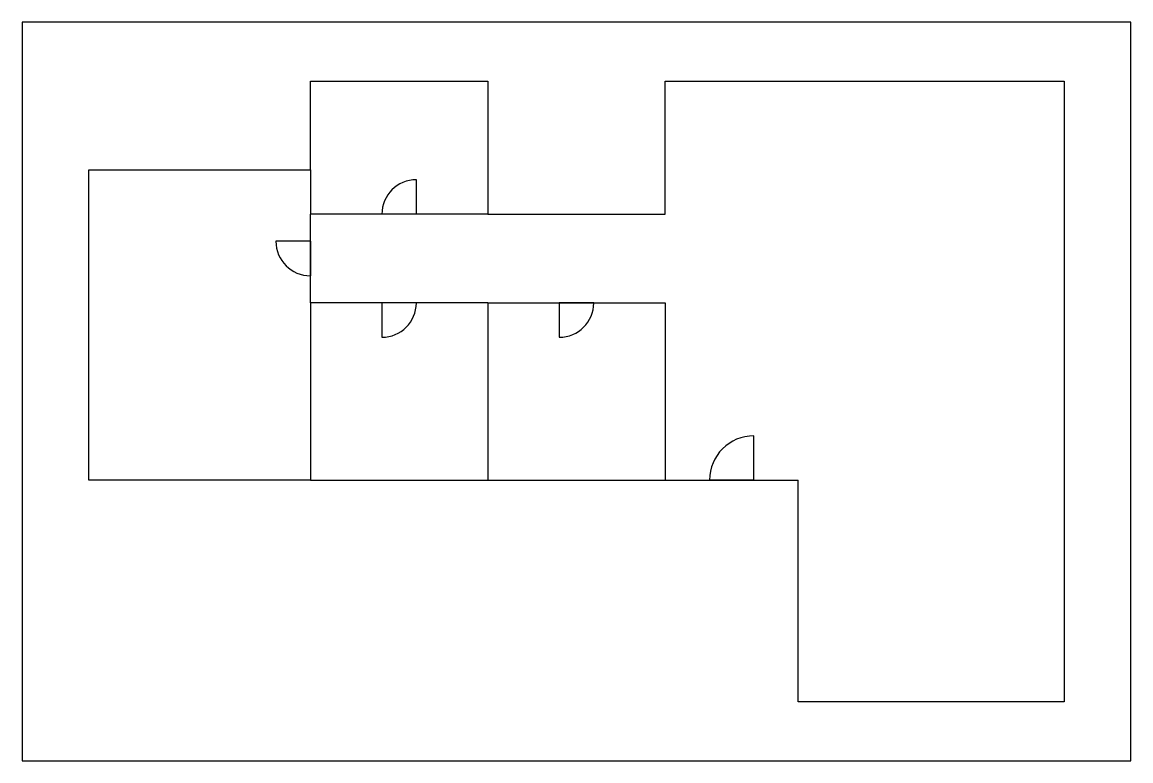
# Model space of a CAD drawing. Header units: millimetres. Extents: x 0 to 90, y 0 to 60.
import ezdxf

# ---------------------------------------------------------------- set-up
doc = ezdxf.new("R2010")
doc.units = ezdxf.units.MM
doc.layers.add('Doors', color=7, linetype='Continuous')

msp = doc.modelspace()

# ---------------------------------------------------------------- linework, layer by layer
for p, q in [((90, 60), (0, 60)), ((0, 60), (0, 0)), ((90, 0), (90, 60)), ((23.4, 55.2), (37.8, 55.2)), ((23.4, 48), (23.4, 55.2)), ((52.2, 44.4), (52.2, 55.2)), ((52.2, 55.2), (84.6, 55.2)), ((84.6, 55.2), (84.6, 4.8)), ((5.4, 22.8), (5.4, 48)), ((5.4, 48), (23.4, 48)), ((23.4, 48), (23.4, 44.4)), ((23.4, 37.2), (23.4, 44.4)), ((37.8, 44.4), (23.4, 44.4)), ((37.8, 44.4), (52.2, 44.4)), ((37.8, 37.2), (23.4, 37.2)), ((23.4, 37.2), (23.4, 22.8)), ((37.8, 37.2), (37.8, 22.8)), ((37.8, 37.2), (52.2, 37.2)), ((52.2, 37.2), (52.2, 22.8)), ((23.4, 22.8), (5.4, 22.8)), ((23.4, 22.8), (63, 22.8)), ((63, 4.8), (63, 22.8)), ((84.6, 4.8), (63, 4.8)), ((0, 0), (90, 0))]:
    msp.add_line(p, q)
at = {"layer": 'Doors'}
for p, q in [((37.8, 55.2), (37.8, 44.4)), ((32, 44.4), (32, 47.2)), ((32, 44.4), (29.2, 44.4)), ((23.4, 42.2), (20.6, 42.2)), ((23.4, 42.2), (23.4, 39.4)), ((32, 37.2), (29.2, 37.2)), ((29.2, 37.2), (29.2, 34.4)), ((46.4, 37.2), (43.6, 37.2)), ((43.6, 37.2), (43.6, 34.4)), ((59.4, 22.8), (59.4, 26.4)), ((20.4, 22.8), (8.4, 22.8)), ((59.4, 22.8), (55.8, 22.8))]:
    msp.add_line(p, q, dxfattribs=at)
for centre, radius, start, end in [((32, 44.4), 2.8, 90, 180), ((23.4, 42.2), 2.8, 180, 270), ((29.2, 37.2), 2.8, 270, 0), ((43.6, 37.2), 2.8, 270, 0), ((59.4, 22.8), 3.6, 90, 180)]:
    msp.add_arc(centre, radius, start, end, dxfattribs=at)

doc.saveas('drawing.dxf')
